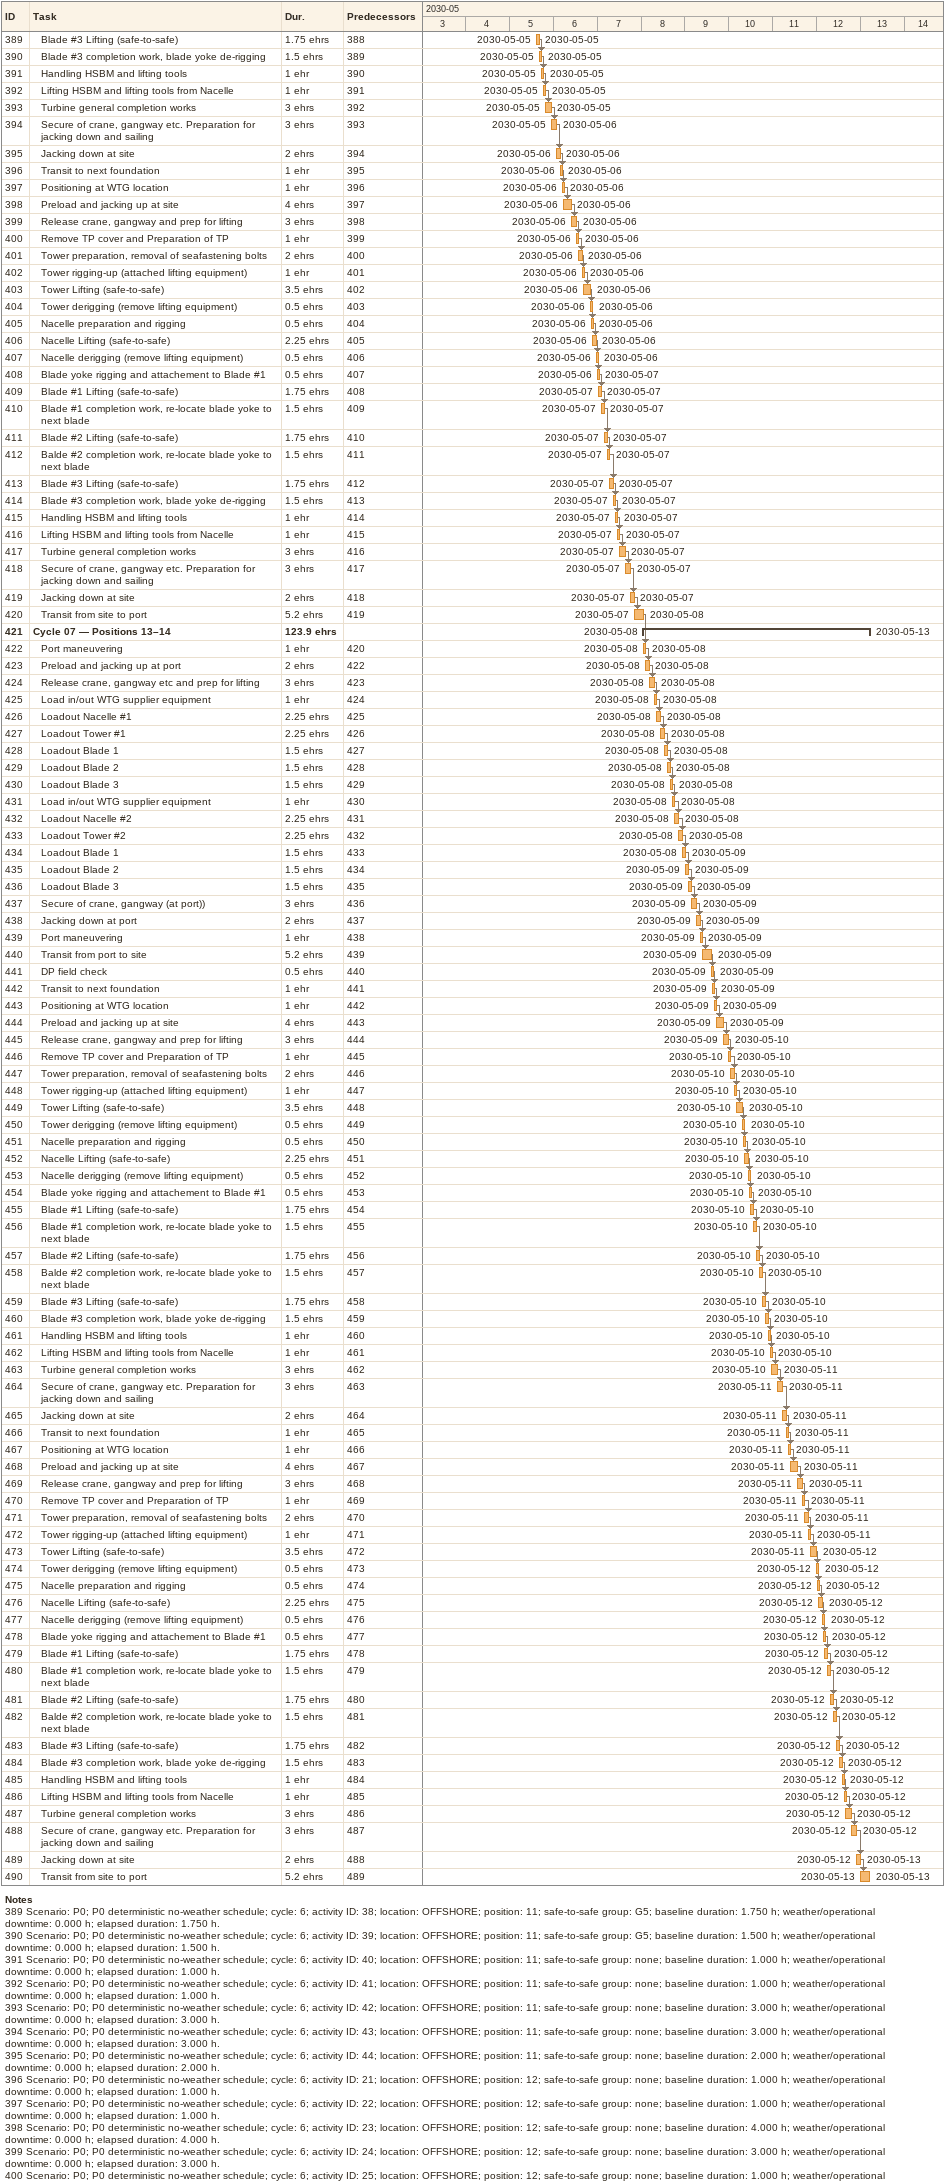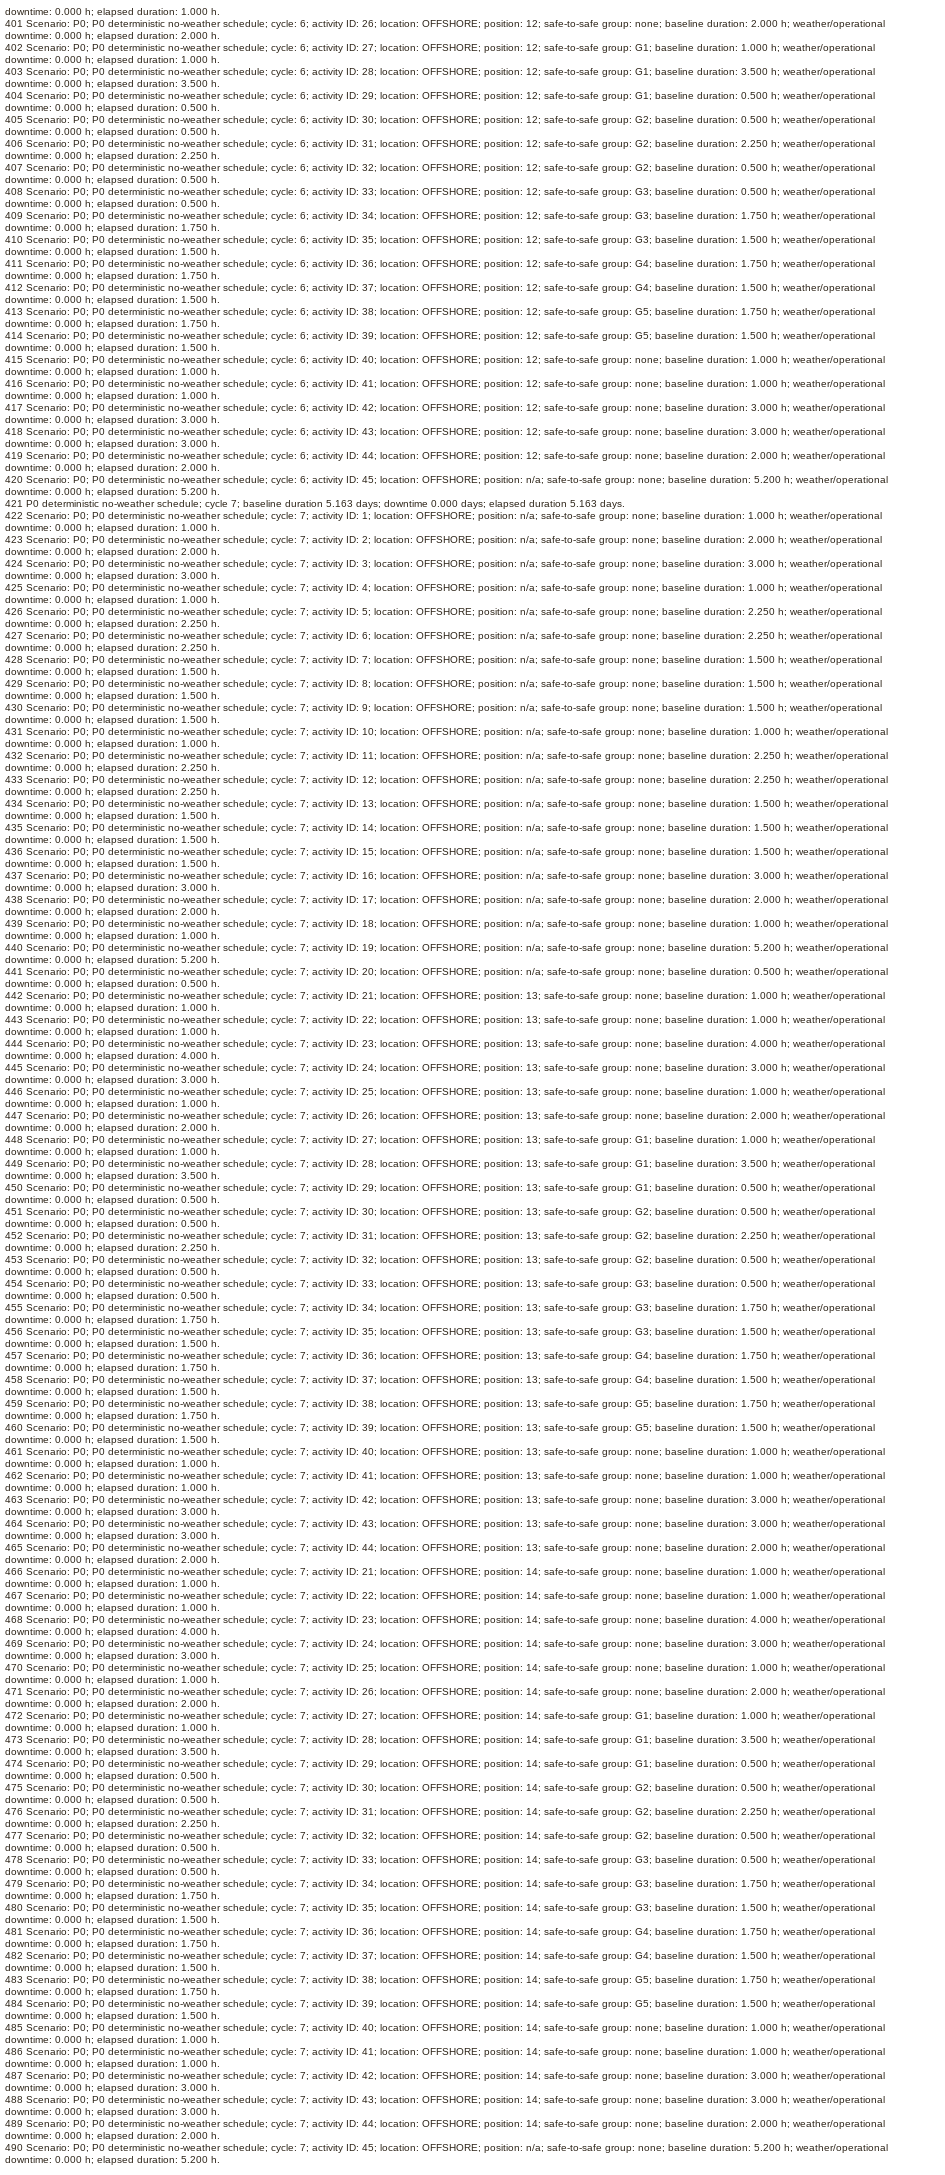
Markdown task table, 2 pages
| ID | Level | Task | Duration | Start | Finish | Predecessors |
|---|---|---|---|---|---|---|
| 389 | 2 | Blade #3 Lifting (safe-to-safe) | 1.75eh | 2030-05-05 | 2030-05-05 | 388 |
| 390 | 2 | Blade #3 completion work, blade yoke de-rigging | 1.5eh | 2030-05-05 | 2030-05-05 | 389 |
| 391 | 2 | Handling HSBM and lifting tools | 1eh | 2030-05-05 | 2030-05-05 | 390 |
| 392 | 2 | Lifting HSBM and lifting tools from Nacelle | 1eh | 2030-05-05 | 2030-05-05 | 391 |
| 393 | 2 | Turbine general completion works | 3eh | 2030-05-05 | 2030-05-05 | 392 |
| 394 | 2 | Secure of crane, gangway etc. Preparation for jacking down and sailing | 3eh | 2030-05-05 | 2030-05-06 | 393 |
| 395 | 2 | Jacking down at site | 2eh | 2030-05-06 | 2030-05-06 | 394 |
| 396 | 2 | Transit to next foundation | 1eh | 2030-05-06 | 2030-05-06 | 395 |
| 397 | 2 | Positioning at WTG location | 1eh | 2030-05-06 | 2030-05-06 | 396 |
| 398 | 2 | Preload and jacking up at site | 4eh | 2030-05-06 | 2030-05-06 | 397 |
| 399 | 2 | Release crane, gangway and prep for lifting | 3eh | 2030-05-06 | 2030-05-06 | 398 |
| 400 | 2 | Remove TP cover and Preparation of TP | 1eh | 2030-05-06 | 2030-05-06 | 399 |
| 401 | 2 | Tower preparation, removal of seafastening bolts | 2eh | 2030-05-06 | 2030-05-06 | 400 |
| 402 | 2 | Tower rigging-up (attached lifting equipment) | 1eh | 2030-05-06 | 2030-05-06 | 401 |
| 403 | 2 | Tower Lifting (safe-to-safe) | 3.5eh | 2030-05-06 | 2030-05-06 | 402 |
| 404 | 2 | Tower derigging (remove lifting equipment) | 0.5eh | 2030-05-06 | 2030-05-06 | 403 |
| 405 | 2 | Nacelle preparation and rigging | 0.5eh | 2030-05-06 | 2030-05-06 | 404 |
| 406 | 2 | Nacelle Lifting (safe-to-safe) | 2.25eh | 2030-05-06 | 2030-05-06 | 405 |
| 407 | 2 | Nacelle derigging (remove lifting equipment) | 0.5eh | 2030-05-06 | 2030-05-06 | 406 |
| 408 | 2 | Blade yoke rigging and attachement to Blade #1 | 0.5eh | 2030-05-06 | 2030-05-07 | 407 |
| 409 | 2 | Blade #1 Lifting (safe-to-safe) | 1.75eh | 2030-05-07 | 2030-05-07 | 408 |
| 410 | 2 | Blade #1 completion work, re-locate blade yoke to next blade | 1.5eh | 2030-05-07 | 2030-05-07 | 409 |
| 411 | 2 | Blade #2 Lifting (safe-to-safe) | 1.75eh | 2030-05-07 | 2030-05-07 | 410 |
| 412 | 2 | Balde #2 completion work, re-locate blade yoke to next blade | 1.5eh | 2030-05-07 | 2030-05-07 | 411 |
| 413 | 2 | Blade #3 Lifting (safe-to-safe) | 1.75eh | 2030-05-07 | 2030-05-07 | 412 |
| 414 | 2 | Blade #3 completion work, blade yoke de-rigging | 1.5eh | 2030-05-07 | 2030-05-07 | 413 |
| 415 | 2 | Handling HSBM and lifting tools | 1eh | 2030-05-07 | 2030-05-07 | 414 |
| 416 | 2 | Lifting HSBM and lifting tools from Nacelle | 1eh | 2030-05-07 | 2030-05-07 | 415 |
| 417 | 2 | Turbine general completion works | 3eh | 2030-05-07 | 2030-05-07 | 416 |
| 418 | 2 | Secure of crane, gangway etc. Preparation for jacking down and sailing | 3eh | 2030-05-07 | 2030-05-07 | 417 |
| 419 | 2 | Jacking down at site | 2eh | 2030-05-07 | 2030-05-07 | 418 |
| 420 | 2 | Transit from site to port | 5.2eh | 2030-05-07 | 2030-05-08 | 419 |
| 421 | 1 | **Cycle 07 — Positions 13–14** | 123.9eh | 2030-05-08 | 2030-05-13 |  |
| 422 | 2 | Port maneuvering | 1eh | 2030-05-08 | 2030-05-08 | 420 |
| 423 | 2 | Preload and jacking up at port | 2eh | 2030-05-08 | 2030-05-08 | 422 |
| 424 | 2 | Release crane, gangway etc and prep for lifting | 3eh | 2030-05-08 | 2030-05-08 | 423 |
| 425 | 2 | Load in/out WTG supplier equipment | 1eh | 2030-05-08 | 2030-05-08 | 424 |
| 426 | 2 | Loadout Nacelle #1 | 2.25eh | 2030-05-08 | 2030-05-08 | 425 |
| 427 | 2 | Loadout Tower #1 | 2.25eh | 2030-05-08 | 2030-05-08 | 426 |
| 428 | 2 | Loadout Blade 1 | 1.5eh | 2030-05-08 | 2030-05-08 | 427 |
| 429 | 2 | Loadout Blade 2 | 1.5eh | 2030-05-08 | 2030-05-08 | 428 |
| 430 | 2 | Loadout Blade 3 | 1.5eh | 2030-05-08 | 2030-05-08 | 429 |
| 431 | 2 | Load in/out WTG supplier equipment | 1eh | 2030-05-08 | 2030-05-08 | 430 |
| 432 | 2 | Loadout Nacelle #2 | 2.25eh | 2030-05-08 | 2030-05-08 | 431 |
| 433 | 2 | Loadout Tower #2 | 2.25eh | 2030-05-08 | 2030-05-08 | 432 |
| 434 | 2 | Loadout Blade 1 | 1.5eh | 2030-05-08 | 2030-05-09 | 433 |
| 435 | 2 | Loadout Blade 2 | 1.5eh | 2030-05-09 | 2030-05-09 | 434 |
| 436 | 2 | Loadout Blade 3 | 1.5eh | 2030-05-09 | 2030-05-09 | 435 |
| 437 | 2 | Secure of crane, gangway (at port)) | 3eh | 2030-05-09 | 2030-05-09 | 436 |
| 438 | 2 | Jacking down at port | 2eh | 2030-05-09 | 2030-05-09 | 437 |
| 439 | 2 | Port maneuvering | 1eh | 2030-05-09 | 2030-05-09 | 438 |
| 440 | 2 | Transit from port to site | 5.2eh | 2030-05-09 | 2030-05-09 | 439 |
| 441 | 2 | DP field check | 0.5eh | 2030-05-09 | 2030-05-09 | 440 |
| 442 | 2 | Transit to next foundation | 1eh | 2030-05-09 | 2030-05-09 | 441 |
| 443 | 2 | Positioning at WTG location | 1eh | 2030-05-09 | 2030-05-09 | 442 |
| 444 | 2 | Preload and jacking up at site | 4eh | 2030-05-09 | 2030-05-09 | 443 |
| 445 | 2 | Release crane, gangway and prep for lifting | 3eh | 2030-05-09 | 2030-05-10 | 444 |
| 446 | 2 | Remove TP cover and Preparation of TP | 1eh | 2030-05-10 | 2030-05-10 | 445 |
| 447 | 2 | Tower preparation, removal of seafastening bolts | 2eh | 2030-05-10 | 2030-05-10 | 446 |
| 448 | 2 | Tower rigging-up (attached lifting equipment) | 1eh | 2030-05-10 | 2030-05-10 | 447 |
| 449 | 2 | Tower Lifting (safe-to-safe) | 3.5eh | 2030-05-10 | 2030-05-10 | 448 |
| 450 | 2 | Tower derigging (remove lifting equipment) | 0.5eh | 2030-05-10 | 2030-05-10 | 449 |
| 451 | 2 | Nacelle preparation and rigging | 0.5eh | 2030-05-10 | 2030-05-10 | 450 |
| 452 | 2 | Nacelle Lifting (safe-to-safe) | 2.25eh | 2030-05-10 | 2030-05-10 | 451 |
| 453 | 2 | Nacelle derigging (remove lifting equipment) | 0.5eh | 2030-05-10 | 2030-05-10 | 452 |
| 454 | 2 | Blade yoke rigging and attachement to Blade #1 | 0.5eh | 2030-05-10 | 2030-05-10 | 453 |
| 455 | 2 | Blade #1 Lifting (safe-to-safe) | 1.75eh | 2030-05-10 | 2030-05-10 | 454 |
| 456 | 2 | Blade #1 completion work, re-locate blade yoke to next blade | 1.5eh | 2030-05-10 | 2030-05-10 | 455 |
| 457 | 2 | Blade #2 Lifting (safe-to-safe) | 1.75eh | 2030-05-10 | 2030-05-10 | 456 |
| 458 | 2 | Balde #2 completion work, re-locate blade yoke to next blade | 1.5eh | 2030-05-10 | 2030-05-10 | 457 |
| 459 | 2 | Blade #3 Lifting (safe-to-safe) | 1.75eh | 2030-05-10 | 2030-05-10 | 458 |
| 460 | 2 | Blade #3 completion work, blade yoke de-rigging | 1.5eh | 2030-05-10 | 2030-05-10 | 459 |
| 461 | 2 | Handling HSBM and lifting tools | 1eh | 2030-05-10 | 2030-05-10 | 460 |
| 462 | 2 | Lifting HSBM and lifting tools from Nacelle | 1eh | 2030-05-10 | 2030-05-10 | 461 |
| 463 | 2 | Turbine general completion works | 3eh | 2030-05-10 | 2030-05-11 | 462 |
| 464 | 2 | Secure of crane, gangway etc. Preparation for jacking down and sailing | 3eh | 2030-05-11 | 2030-05-11 | 463 |
| 465 | 2 | Jacking down at site | 2eh | 2030-05-11 | 2030-05-11 | 464 |
| 466 | 2 | Transit to next foundation | 1eh | 2030-05-11 | 2030-05-11 | 465 |
| 467 | 2 | Positioning at WTG location | 1eh | 2030-05-11 | 2030-05-11 | 466 |
| 468 | 2 | Preload and jacking up at site | 4eh | 2030-05-11 | 2030-05-11 | 467 |
| 469 | 2 | Release crane, gangway and prep for lifting | 3eh | 2030-05-11 | 2030-05-11 | 468 |
| 470 | 2 | Remove TP cover and Preparation of TP | 1eh | 2030-05-11 | 2030-05-11 | 469 |
| 471 | 2 | Tower preparation, removal of seafastening bolts | 2eh | 2030-05-11 | 2030-05-11 | 470 |
| 472 | 2 | Tower rigging-up (attached lifting equipment) | 1eh | 2030-05-11 | 2030-05-11 | 471 |
| 473 | 2 | Tower Lifting (safe-to-safe) | 3.5eh | 2030-05-11 | 2030-05-12 | 472 |
| 474 | 2 | Tower derigging (remove lifting equipment) | 0.5eh | 2030-05-12 | 2030-05-12 | 473 |
| 475 | 2 | Nacelle preparation and rigging | 0.5eh | 2030-05-12 | 2030-05-12 | 474 |
| 476 | 2 | Nacelle Lifting (safe-to-safe) | 2.25eh | 2030-05-12 | 2030-05-12 | 475 |
| 477 | 2 | Nacelle derigging (remove lifting equipment) | 0.5eh | 2030-05-12 | 2030-05-12 | 476 |
| 478 | 2 | Blade yoke rigging and attachement to Blade #1 | 0.5eh | 2030-05-12 | 2030-05-12 | 477 |
| 479 | 2 | Blade #1 Lifting (safe-to-safe) | 1.75eh | 2030-05-12 | 2030-05-12 | 478 |
| 480 | 2 | Blade #1 completion work, re-locate blade yoke to next blade | 1.5eh | 2030-05-12 | 2030-05-12 | 479 |
| 481 | 2 | Blade #2 Lifting (safe-to-safe) | 1.75eh | 2030-05-12 | 2030-05-12 | 480 |
| 482 | 2 | Balde #2 completion work, re-locate blade yoke to next blade | 1.5eh | 2030-05-12 | 2030-05-12 | 481 |
| 483 | 2 | Blade #3 Lifting (safe-to-safe) | 1.75eh | 2030-05-12 | 2030-05-12 | 482 |
| 484 | 2 | Blade #3 completion work, blade yoke de-rigging | 1.5eh | 2030-05-12 | 2030-05-12 | 483 |
| 485 | 2 | Handling HSBM and lifting tools | 1eh | 2030-05-12 | 2030-05-12 | 484 |
| 486 | 2 | Lifting HSBM and lifting tools from Nacelle | 1eh | 2030-05-12 | 2030-05-12 | 485 |
| 487 | 2 | Turbine general completion works | 3eh | 2030-05-12 | 2030-05-12 | 486 |
| 488 | 2 | Secure of crane, gangway etc. Preparation for jacking down and sailing | 3eh | 2030-05-12 | 2030-05-12 | 487 |
| 489 | 2 | Jacking down at site | 2eh | 2030-05-12 | 2030-05-13 | 488 |
| 490 | 2 | Transit from site to port | 5.2eh | 2030-05-13 | 2030-05-13 | 489 |

Notes
- 389: Scenario: P0; P0 deterministic no-weather schedule; cycle: 6; activity ID: 38; location: OFFSHORE; position: 11; safe-to-safe group: G5; baseline duration: 1.750 h; weather/operational downtime: 0.000 h; elapsed duration: 1.750 h.
- 390: Scenario: P0; P0 deterministic no-weather schedule; cycle: 6; activity ID: 39; location: OFFSHORE; position: 11; safe-to-safe group: G5; baseline duration: 1.500 h; weather/operational downtime: 0.000 h; elapsed duration: 1.500 h.
- 391: Scenario: P0; P0 deterministic no-weather schedule; cycle: 6; activity ID: 40; location: OFFSHORE; position: 11; safe-to-safe group: none; baseline duration: 1.000 h; weather/operational downtime: 0.000 h; elapsed duration: 1.000 h.
- 392: Scenario: P0; P0 deterministic no-weather schedule; cycle: 6; activity ID: 41; location: OFFSHORE; position: 11; safe-to-safe group: none; baseline duration: 1.000 h; weather/operational downtime: 0.000 h; elapsed duration: 1.000 h.
- 393: Scenario: P0; P0 deterministic no-weather schedule; cycle: 6; activity ID: 42; location: OFFSHORE; position: 11; safe-to-safe group: none; baseline duration: 3.000 h; weather/operational downtime: 0.000 h; elapsed duration: 3.000 h.
- 394: Scenario: P0; P0 deterministic no-weather schedule; cycle: 6; activity ID: 43; location: OFFSHORE; position: 11; safe-to-safe group: none; baseline duration: 3.000 h; weather/operational downtime: 0.000 h; elapsed duration: 3.000 h.
- 395: Scenario: P0; P0 deterministic no-weather schedule; cycle: 6; activity ID: 44; location: OFFSHORE; position: 11; safe-to-safe group: none; baseline duration: 2.000 h; weather/operational downtime: 0.000 h; elapsed duration: 2.000 h.
- 396: Scenario: P0; P0 deterministic no-weather schedule; cycle: 6; activity ID: 21; location: OFFSHORE; position: 12; safe-to-safe group: none; baseline duration: 1.000 h; weather/operational downtime: 0.000 h; elapsed duration: 1.000 h.
- 397: Scenario: P0; P0 deterministic no-weather schedule; cycle: 6; activity ID: 22; location: OFFSHORE; position: 12; safe-to-safe group: none; baseline duration: 1.000 h; weather/operational downtime: 0.000 h; elapsed duration: 1.000 h.
- 398: Scenario: P0; P0 deterministic no-weather schedule; cycle: 6; activity ID: 23; location: OFFSHORE; position: 12; safe-to-safe group: none; baseline duration: 4.000 h; weather/operational downtime: 0.000 h; elapsed duration: 4.000 h.
- 399: Scenario: P0; P0 deterministic no-weather schedule; cycle: 6; activity ID: 24; location: OFFSHORE; position: 12; safe-to-safe group: none; baseline duration: 3.000 h; weather/operational downtime: 0.000 h; elapsed duration: 3.000 h.
- 400: Scenario: P0; P0 deterministic no-weather schedule; cycle: 6; activity ID: 25; location: OFFSHORE; position: 12; safe-to-safe group: none; baseline duration: 1.000 h; weather/operational downtime: 0.000 h; elapsed duration: 1.000 h.
- 401: Scenario: P0; P0 deterministic no-weather schedule; cycle: 6; activity ID: 26; location: OFFSHORE; position: 12; safe-to-safe group: none; baseline duration: 2.000 h; weather/operational downtime: 0.000 h; elapsed duration: 2.000 h.
- 402: Scenario: P0; P0 deterministic no-weather schedule; cycle: 6; activity ID: 27; location: OFFSHORE; position: 12; safe-to-safe group: G1; baseline duration: 1.000 h; weather/operational downtime: 0.000 h; elapsed duration: 1.000 h.
- 403: Scenario: P0; P0 deterministic no-weather schedule; cycle: 6; activity ID: 28; location: OFFSHORE; position: 12; safe-to-safe group: G1; baseline duration: 3.500 h; weather/operational downtime: 0.000 h; elapsed duration: 3.500 h.
- 404: Scenario: P0; P0 deterministic no-weather schedule; cycle: 6; activity ID: 29; location: OFFSHORE; position: 12; safe-to-safe group: G1; baseline duration: 0.500 h; weather/operational downtime: 0.000 h; elapsed duration: 0.500 h.
- 405: Scenario: P0; P0 deterministic no-weather schedule; cycle: 6; activity ID: 30; location: OFFSHORE; position: 12; safe-to-safe group: G2; baseline duration: 0.500 h; weather/operational downtime: 0.000 h; elapsed duration: 0.500 h.
- 406: Scenario: P0; P0 deterministic no-weather schedule; cycle: 6; activity ID: 31; location: OFFSHORE; position: 12; safe-to-safe group: G2; baseline duration: 2.250 h; weather/operational downtime: 0.000 h; elapsed duration: 2.250 h.
- 407: Scenario: P0; P0 deterministic no-weather schedule; cycle: 6; activity ID: 32; location: OFFSHORE; position: 12; safe-to-safe group: G2; baseline duration: 0.500 h; weather/operational downtime: 0.000 h; elapsed duration: 0.500 h.
- 408: Scenario: P0; P0 deterministic no-weather schedule; cycle: 6; activity ID: 33; location: OFFSHORE; position: 12; safe-to-safe group: G3; baseline duration: 0.500 h; weather/operational downtime: 0.000 h; elapsed duration: 0.500 h.
- 409: Scenario: P0; P0 deterministic no-weather schedule; cycle: 6; activity ID: 34; location: OFFSHORE; position: 12; safe-to-safe group: G3; baseline duration: 1.750 h; weather/operational downtime: 0.000 h; elapsed duration: 1.750 h.
- 410: Scenario: P0; P0 deterministic no-weather schedule; cycle: 6; activity ID: 35; location: OFFSHORE; position: 12; safe-to-safe group: G3; baseline duration: 1.500 h; weather/operational downtime: 0.000 h; elapsed duration: 1.500 h.
- 411: Scenario: P0; P0 deterministic no-weather schedule; cycle: 6; activity ID: 36; location: OFFSHORE; position: 12; safe-to-safe group: G4; baseline duration: 1.750 h; weather/operational downtime: 0.000 h; elapsed duration: 1.750 h.
- 412: Scenario: P0; P0 deterministic no-weather schedule; cycle: 6; activity ID: 37; location: OFFSHORE; position: 12; safe-to-safe group: G4; baseline duration: 1.500 h; weather/operational downtime: 0.000 h; elapsed duration: 1.500 h.
- 413: Scenario: P0; P0 deterministic no-weather schedule; cycle: 6; activity ID: 38; location: OFFSHORE; position: 12; safe-to-safe group: G5; baseline duration: 1.750 h; weather/operational downtime: 0.000 h; elapsed duration: 1.750 h.
- 414: Scenario: P0; P0 deterministic no-weather schedule; cycle: 6; activity ID: 39; location: OFFSHORE; position: 12; safe-to-safe group: G5; baseline duration: 1.500 h; weather/operational downtime: 0.000 h; elapsed duration: 1.500 h.
- 415: Scenario: P0; P0 deterministic no-weather schedule; cycle: 6; activity ID: 40; location: OFFSHORE; position: 12; safe-to-safe group: none; baseline duration: 1.000 h; weather/operational downtime: 0.000 h; elapsed duration: 1.000 h.
- 416: Scenario: P0; P0 deterministic no-weather schedule; cycle: 6; activity ID: 41; location: OFFSHORE; position: 12; safe-to-safe group: none; baseline duration: 1.000 h; weather/operational downtime: 0.000 h; elapsed duration: 1.000 h.
- 417: Scenario: P0; P0 deterministic no-weather schedule; cycle: 6; activity ID: 42; location: OFFSHORE; position: 12; safe-to-safe group: none; baseline duration: 3.000 h; weather/operational downtime: 0.000 h; elapsed duration: 3.000 h.
- 418: Scenario: P0; P0 deterministic no-weather schedule; cycle: 6; activity ID: 43; location: OFFSHORE; position: 12; safe-to-safe group: none; baseline duration: 3.000 h; weather/operational downtime: 0.000 h; elapsed duration: 3.000 h.
- 419: Scenario: P0; P0 deterministic no-weather schedule; cycle: 6; activity ID: 44; location: OFFSHORE; position: 12; safe-to-safe group: none; baseline duration: 2.000 h; weather/operational downtime: 0.000 h; elapsed duration: 2.000 h.
- 420: Scenario: P0; P0 deterministic no-weather schedule; cycle: 6; activity ID: 45; location: OFFSHORE; position: n/a; safe-to-safe group: none; baseline duration: 5.200 h; weather/operational downtime: 0.000 h; elapsed duration: 5.200 h.
- 421: P0 deterministic no-weather schedule; cycle 7; baseline duration 5.163 days; downtime 0.000 days; elapsed duration 5.163 days.
- 422: Scenario: P0; P0 deterministic no-weather schedule; cycle: 7; activity ID: 1; location: OFFSHORE; position: n/a; safe-to-safe group: none; baseline duration: 1.000 h; weather/operational downtime: 0.000 h; elapsed duration: 1.000 h.
- 423: Scenario: P0; P0 deterministic no-weather schedule; cycle: 7; activity ID: 2; location: OFFSHORE; position: n/a; safe-to-safe group: none; baseline duration: 2.000 h; weather/operational downtime: 0.000 h; elapsed duration: 2.000 h.
- 424: Scenario: P0; P0 deterministic no-weather schedule; cycle: 7; activity ID: 3; location: OFFSHORE; position: n/a; safe-to-safe group: none; baseline duration: 3.000 h; weather/operational downtime: 0.000 h; elapsed duration: 3.000 h.
- 425: Scenario: P0; P0 deterministic no-weather schedule; cycle: 7; activity ID: 4; location: OFFSHORE; position: n/a; safe-to-safe group: none; baseline duration: 1.000 h; weather/operational downtime: 0.000 h; elapsed duration: 1.000 h.
- 426: Scenario: P0; P0 deterministic no-weather schedule; cycle: 7; activity ID: 5; location: OFFSHORE; position: n/a; safe-to-safe group: none; baseline duration: 2.250 h; weather/operational downtime: 0.000 h; elapsed duration: 2.250 h.
- 427: Scenario: P0; P0 deterministic no-weather schedule; cycle: 7; activity ID: 6; location: OFFSHORE; position: n/a; safe-to-safe group: none; baseline duration: 2.250 h; weather/operational downtime: 0.000 h; elapsed duration: 2.250 h.
- 428: Scenario: P0; P0 deterministic no-weather schedule; cycle: 7; activity ID: 7; location: OFFSHORE; position: n/a; safe-to-safe group: none; baseline duration: 1.500 h; weather/operational downtime: 0.000 h; elapsed duration: 1.500 h.
- 429: Scenario: P0; P0 deterministic no-weather schedule; cycle: 7; activity ID: 8; location: OFFSHORE; position: n/a; safe-to-safe group: none; baseline duration: 1.500 h; weather/operational downtime: 0.000 h; elapsed duration: 1.500 h.
- 430: Scenario: P0; P0 deterministic no-weather schedule; cycle: 7; activity ID: 9; location: OFFSHORE; position: n/a; safe-to-safe group: none; baseline duration: 1.500 h; weather/operational downtime: 0.000 h; elapsed duration: 1.500 h.
- 431: Scenario: P0; P0 deterministic no-weather schedule; cycle: 7; activity ID: 10; location: OFFSHORE; position: n/a; safe-to-safe group: none; baseline duration: 1.000 h; weather/operational downtime: 0.000 h; elapsed duration: 1.000 h.
- 432: Scenario: P0; P0 deterministic no-weather schedule; cycle: 7; activity ID: 11; location: OFFSHORE; position: n/a; safe-to-safe group: none; baseline duration: 2.250 h; weather/operational downtime: 0.000 h; elapsed duration: 2.250 h.
- 433: Scenario: P0; P0 deterministic no-weather schedule; cycle: 7; activity ID: 12; location: OFFSHORE; position: n/a; safe-to-safe group: none; baseline duration: 2.250 h; weather/operational downtime: 0.000 h; elapsed duration: 2.250 h.
- 434: Scenario: P0; P0 deterministic no-weather schedule; cycle: 7; activity ID: 13; location: OFFSHORE; position: n/a; safe-to-safe group: none; baseline duration: 1.500 h; weather/operational downtime: 0.000 h; elapsed duration: 1.500 h.
- 435: Scenario: P0; P0 deterministic no-weather schedule; cycle: 7; activity ID: 14; location: OFFSHORE; position: n/a; safe-to-safe group: none; baseline duration: 1.500 h; weather/operational downtime: 0.000 h; elapsed duration: 1.500 h.
- 436: Scenario: P0; P0 deterministic no-weather schedule; cycle: 7; activity ID: 15; location: OFFSHORE; position: n/a; safe-to-safe group: none; baseline duration: 1.500 h; weather/operational downtime: 0.000 h; elapsed duration: 1.500 h.
- 437: Scenario: P0; P0 deterministic no-weather schedule; cycle: 7; activity ID: 16; location: OFFSHORE; position: n/a; safe-to-safe group: none; baseline duration: 3.000 h; weather/operational downtime: 0.000 h; elapsed duration: 3.000 h.
- 438: Scenario: P0; P0 deterministic no-weather schedule; cycle: 7; activity ID: 17; location: OFFSHORE; position: n/a; safe-to-safe group: none; baseline duration: 2.000 h; weather/operational downtime: 0.000 h; elapsed duration: 2.000 h.
- 439: Scenario: P0; P0 deterministic no-weather schedule; cycle: 7; activity ID: 18; location: OFFSHORE; position: n/a; safe-to-safe group: none; baseline duration: 1.000 h; weather/operational downtime: 0.000 h; elapsed duration: 1.000 h.
- 440: Scenario: P0; P0 deterministic no-weather schedule; cycle: 7; activity ID: 19; location: OFFSHORE; position: n/a; safe-to-safe group: none; baseline duration: 5.200 h; weather/operational downtime: 0.000 h; elapsed duration: 5.200 h.
- 441: Scenario: P0; P0 deterministic no-weather schedule; cycle: 7; activity ID: 20; location: OFFSHORE; position: n/a; safe-to-safe group: none; baseline duration: 0.500 h; weather/operational downtime: 0.000 h; elapsed duration: 0.500 h.
- 442: Scenario: P0; P0 deterministic no-weather schedule; cycle: 7; activity ID: 21; location: OFFSHORE; position: 13; safe-to-safe group: none; baseline duration: 1.000 h; weather/operational downtime: 0.000 h; elapsed duration: 1.000 h.
- 443: Scenario: P0; P0 deterministic no-weather schedule; cycle: 7; activity ID: 22; location: OFFSHORE; position: 13; safe-to-safe group: none; baseline duration: 1.000 h; weather/operational downtime: 0.000 h; elapsed duration: 1.000 h.
- 444: Scenario: P0; P0 deterministic no-weather schedule; cycle: 7; activity ID: 23; location: OFFSHORE; position: 13; safe-to-safe group: none; baseline duration: 4.000 h; weather/operational downtime: 0.000 h; elapsed duration: 4.000 h.
- 445: Scenario: P0; P0 deterministic no-weather schedule; cycle: 7; activity ID: 24; location: OFFSHORE; position: 13; safe-to-safe group: none; baseline duration: 3.000 h; weather/operational downtime: 0.000 h; elapsed duration: 3.000 h.
- 446: Scenario: P0; P0 deterministic no-weather schedule; cycle: 7; activity ID: 25; location: OFFSHORE; position: 13; safe-to-safe group: none; baseline duration: 1.000 h; weather/operational downtime: 0.000 h; elapsed duration: 1.000 h.
- 447: Scenario: P0; P0 deterministic no-weather schedule; cycle: 7; activity ID: 26; location: OFFSHORE; position: 13; safe-to-safe group: none; baseline duration: 2.000 h; weather/operational downtime: 0.000 h; elapsed duration: 2.000 h.
- 448: Scenario: P0; P0 deterministic no-weather schedule; cycle: 7; activity ID: 27; location: OFFSHORE; position: 13; safe-to-safe group: G1; baseline duration: 1.000 h; weather/operational downtime: 0.000 h; elapsed duration: 1.000 h.
- 449: Scenario: P0; P0 deterministic no-weather schedule; cycle: 7; activity ID: 28; location: OFFSHORE; position: 13; safe-to-safe group: G1; baseline duration: 3.500 h; weather/operational downtime: 0.000 h; elapsed duration: 3.500 h.
- 450: Scenario: P0; P0 deterministic no-weather schedule; cycle: 7; activity ID: 29; location: OFFSHORE; position: 13; safe-to-safe group: G1; baseline duration: 0.500 h; weather/operational downtime: 0.000 h; elapsed duration: 0.500 h.
- 451: Scenario: P0; P0 deterministic no-weather schedule; cycle: 7; activity ID: 30; location: OFFSHORE; position: 13; safe-to-safe group: G2; baseline duration: 0.500 h; weather/operational downtime: 0.000 h; elapsed duration: 0.500 h.
- 452: Scenario: P0; P0 deterministic no-weather schedule; cycle: 7; activity ID: 31; location: OFFSHORE; position: 13; safe-to-safe group: G2; baseline duration: 2.250 h; weather/operational downtime: 0.000 h; elapsed duration: 2.250 h.
- 453: Scenario: P0; P0 deterministic no-weather schedule; cycle: 7; activity ID: 32; location: OFFSHORE; position: 13; safe-to-safe group: G2; baseline duration: 0.500 h; weather/operational downtime: 0.000 h; elapsed duration: 0.500 h.
- 454: Scenario: P0; P0 deterministic no-weather schedule; cycle: 7; activity ID: 33; location: OFFSHORE; position: 13; safe-to-safe group: G3; baseline duration: 0.500 h; weather/operational downtime: 0.000 h; elapsed duration: 0.500 h.
- 455: Scenario: P0; P0 deterministic no-weather schedule; cycle: 7; activity ID: 34; location: OFFSHORE; position: 13; safe-to-safe group: G3; baseline duration: 1.750 h; weather/operational downtime: 0.000 h; elapsed duration: 1.750 h.
- 456: Scenario: P0; P0 deterministic no-weather schedule; cycle: 7; activity ID: 35; location: OFFSHORE; position: 13; safe-to-safe group: G3; baseline duration: 1.500 h; weather/operational downtime: 0.000 h; elapsed duration: 1.500 h.
- 457: Scenario: P0; P0 deterministic no-weather schedule; cycle: 7; activity ID: 36; location: OFFSHORE; position: 13; safe-to-safe group: G4; baseline duration: 1.750 h; weather/operational downtime: 0.000 h; elapsed duration: 1.750 h.
- 458: Scenario: P0; P0 deterministic no-weather schedule; cycle: 7; activity ID: 37; location: OFFSHORE; position: 13; safe-to-safe group: G4; baseline duration: 1.500 h; weather/operational downtime: 0.000 h; elapsed duration: 1.500 h.
- 459: Scenario: P0; P0 deterministic no-weather schedule; cycle: 7; activity ID: 38; location: OFFSHORE; position: 13; safe-to-safe group: G5; baseline duration: 1.750 h; weather/operational downtime: 0.000 h; elapsed duration: 1.750 h.
- 460: Scenario: P0; P0 deterministic no-weather schedule; cycle: 7; activity ID: 39; location: OFFSHORE; position: 13; safe-to-safe group: G5; baseline duration: 1.500 h; weather/operational downtime: 0.000 h; elapsed duration: 1.500 h.
- 461: Scenario: P0; P0 deterministic no-weather schedule; cycle: 7; activity ID: 40; location: OFFSHORE; position: 13; safe-to-safe group: none; baseline duration: 1.000 h; weather/operational downtime: 0.000 h; elapsed duration: 1.000 h.
- 462: Scenario: P0; P0 deterministic no-weather schedule; cycle: 7; activity ID: 41; location: OFFSHORE; position: 13; safe-to-safe group: none; baseline duration: 1.000 h; weather/operational downtime: 0.000 h; elapsed duration: 1.000 h.
- 463: Scenario: P0; P0 deterministic no-weather schedule; cycle: 7; activity ID: 42; location: OFFSHORE; position: 13; safe-to-safe group: none; baseline duration: 3.000 h; weather/operational downtime: 0.000 h; elapsed duration: 3.000 h.
- 464: Scenario: P0; P0 deterministic no-weather schedule; cycle: 7; activity ID: 43; location: OFFSHORE; position: 13; safe-to-safe group: none; baseline duration: 3.000 h; weather/operational downtime: 0.000 h; elapsed duration: 3.000 h.
- 465: Scenario: P0; P0 deterministic no-weather schedule; cycle: 7; activity ID: 44; location: OFFSHORE; position: 13; safe-to-safe group: none; baseline duration: 2.000 h; weather/operational downtime: 0.000 h; elapsed duration: 2.000 h.
- 466: Scenario: P0; P0 deterministic no-weather schedule; cycle: 7; activity ID: 21; location: OFFSHORE; position: 14; safe-to-safe group: none; baseline duration: 1.000 h; weather/operational downtime: 0.000 h; elapsed duration: 1.000 h.
- 467: Scenario: P0; P0 deterministic no-weather schedule; cycle: 7; activity ID: 22; location: OFFSHORE; position: 14; safe-to-safe group: none; baseline duration: 1.000 h; weather/operational downtime: 0.000 h; elapsed duration: 1.000 h.
- 468: Scenario: P0; P0 deterministic no-weather schedule; cycle: 7; activity ID: 23; location: OFFSHORE; position: 14; safe-to-safe group: none; baseline duration: 4.000 h; weather/operational downtime: 0.000 h; elapsed duration: 4.000 h.
- 469: Scenario: P0; P0 deterministic no-weather schedule; cycle: 7; activity ID: 24; location: OFFSHORE; position: 14; safe-to-safe group: none; baseline duration: 3.000 h; weather/operational downtime: 0.000 h; elapsed duration: 3.000 h.
- 470: Scenario: P0; P0 deterministic no-weather schedule; cycle: 7; activity ID: 25; location: OFFSHORE; position: 14; safe-to-safe group: none; baseline duration: 1.000 h; weather/operational downtime: 0.000 h; elapsed duration: 1.000 h.
- 471: Scenario: P0; P0 deterministic no-weather schedule; cycle: 7; activity ID: 26; location: OFFSHORE; position: 14; safe-to-safe group: none; baseline duration: 2.000 h; weather/operational downtime: 0.000 h; elapsed duration: 2.000 h.
- 472: Scenario: P0; P0 deterministic no-weather schedule; cycle: 7; activity ID: 27; location: OFFSHORE; position: 14; safe-to-safe group: G1; baseline duration: 1.000 h; weather/operational downtime: 0.000 h; elapsed duration: 1.000 h.
- 473: Scenario: P0; P0 deterministic no-weather schedule; cycle: 7; activity ID: 28; location: OFFSHORE; position: 14; safe-to-safe group: G1; baseline duration: 3.500 h; weather/operational downtime: 0.000 h; elapsed duration: 3.500 h.
- 474: Scenario: P0; P0 deterministic no-weather schedule; cycle: 7; activity ID: 29; location: OFFSHORE; position: 14; safe-to-safe group: G1; baseline duration: 0.500 h; weather/operational downtime: 0.000 h; elapsed duration: 0.500 h.
- 475: Scenario: P0; P0 deterministic no-weather schedule; cycle: 7; activity ID: 30; location: OFFSHORE; position: 14; safe-to-safe group: G2; baseline duration: 0.500 h; weather/operational downtime: 0.000 h; elapsed duration: 0.500 h.
- 476: Scenario: P0; P0 deterministic no-weather schedule; cycle: 7; activity ID: 31; location: OFFSHORE; position: 14; safe-to-safe group: G2; baseline duration: 2.250 h; weather/operational downtime: 0.000 h; elapsed duration: 2.250 h.
- 477: Scenario: P0; P0 deterministic no-weather schedule; cycle: 7; activity ID: 32; location: OFFSHORE; position: 14; safe-to-safe group: G2; baseline duration: 0.500 h; weather/operational downtime: 0.000 h; elapsed duration: 0.500 h.
- 478: Scenario: P0; P0 deterministic no-weather schedule; cycle: 7; activity ID: 33; location: OFFSHORE; position: 14; safe-to-safe group: G3; baseline duration: 0.500 h; weather/operational downtime: 0.000 h; elapsed duration: 0.500 h.
- 479: Scenario: P0; P0 deterministic no-weather schedule; cycle: 7; activity ID: 34; location: OFFSHORE; position: 14; safe-to-safe group: G3; baseline duration: 1.750 h; weather/operational downtime: 0.000 h; elapsed duration: 1.750 h.
- 480: Scenario: P0; P0 deterministic no-weather schedule; cycle: 7; activity ID: 35; location: OFFSHORE; position: 14; safe-to-safe group: G3; baseline duration: 1.500 h; weather/operational downtime: 0.000 h; elapsed duration: 1.500 h.
- 481: Scenario: P0; P0 deterministic no-weather schedule; cycle: 7; activity ID: 36; location: OFFSHORE; position: 14; safe-to-safe group: G4; baseline duration: 1.750 h; weather/operational downtime: 0.000 h; elapsed duration: 1.750 h.
- 482: Scenario: P0; P0 deterministic no-weather schedule; cycle: 7; activity ID: 37; location: OFFSHORE; position: 14; safe-to-safe group: G4; baseline duration: 1.500 h; weather/operational downtime: 0.000 h; elapsed duration: 1.500 h.
- 483: Scenario: P0; P0 deterministic no-weather schedule; cycle: 7; activity ID: 38; location: OFFSHORE; position: 14; safe-to-safe group: G5; baseline duration: 1.750 h; weather/operational downtime: 0.000 h; elapsed duration: 1.750 h.
- 484: Scenario: P0; P0 deterministic no-weather schedule; cycle: 7; activity ID: 39; location: OFFSHORE; position: 14; safe-to-safe group: G5; baseline duration: 1.500 h; weather/operational downtime: 0.000 h; elapsed duration: 1.500 h.
- 485: Scenario: P0; P0 deterministic no-weather schedule; cycle: 7; activity ID: 40; location: OFFSHORE; position: 14; safe-to-safe group: none; baseline duration: 1.000 h; weather/operational downtime: 0.000 h; elapsed duration: 1.000 h.
- 486: Scenario: P0; P0 deterministic no-weather schedule; cycle: 7; activity ID: 41; location: OFFSHORE; position: 14; safe-to-safe group: none; baseline duration: 1.000 h; weather/operational downtime: 0.000 h; elapsed duration: 1.000 h.
- 487: Scenario: P0; P0 deterministic no-weather schedule; cycle: 7; activity ID: 42; location: OFFSHORE; position: 14; safe-to-safe group: none; baseline duration: 3.000 h; weather/operational downtime: 0.000 h; elapsed duration: 3.000 h.
- 488: Scenario: P0; P0 deterministic no-weather schedule; cycle: 7; activity ID: 43; location: OFFSHORE; position: 14; safe-to-safe group: none; baseline duration: 3.000 h; weather/operational downtime: 0.000 h; elapsed duration: 3.000 h.
- 489: Scenario: P0; P0 deterministic no-weather schedule; cycle: 7; activity ID: 44; location: OFFSHORE; position: 14; safe-to-safe group: none; baseline duration: 2.000 h; weather/operational downtime: 0.000 h; elapsed duration: 2.000 h.
- 490: Scenario: P0; P0 deterministic no-weather schedule; cycle: 7; activity ID: 45; location: OFFSHORE; position: n/a; safe-to-safe group: none; baseline duration: 5.200 h; weather/operational downtime: 0.000 h; elapsed duration: 5.200 h.
